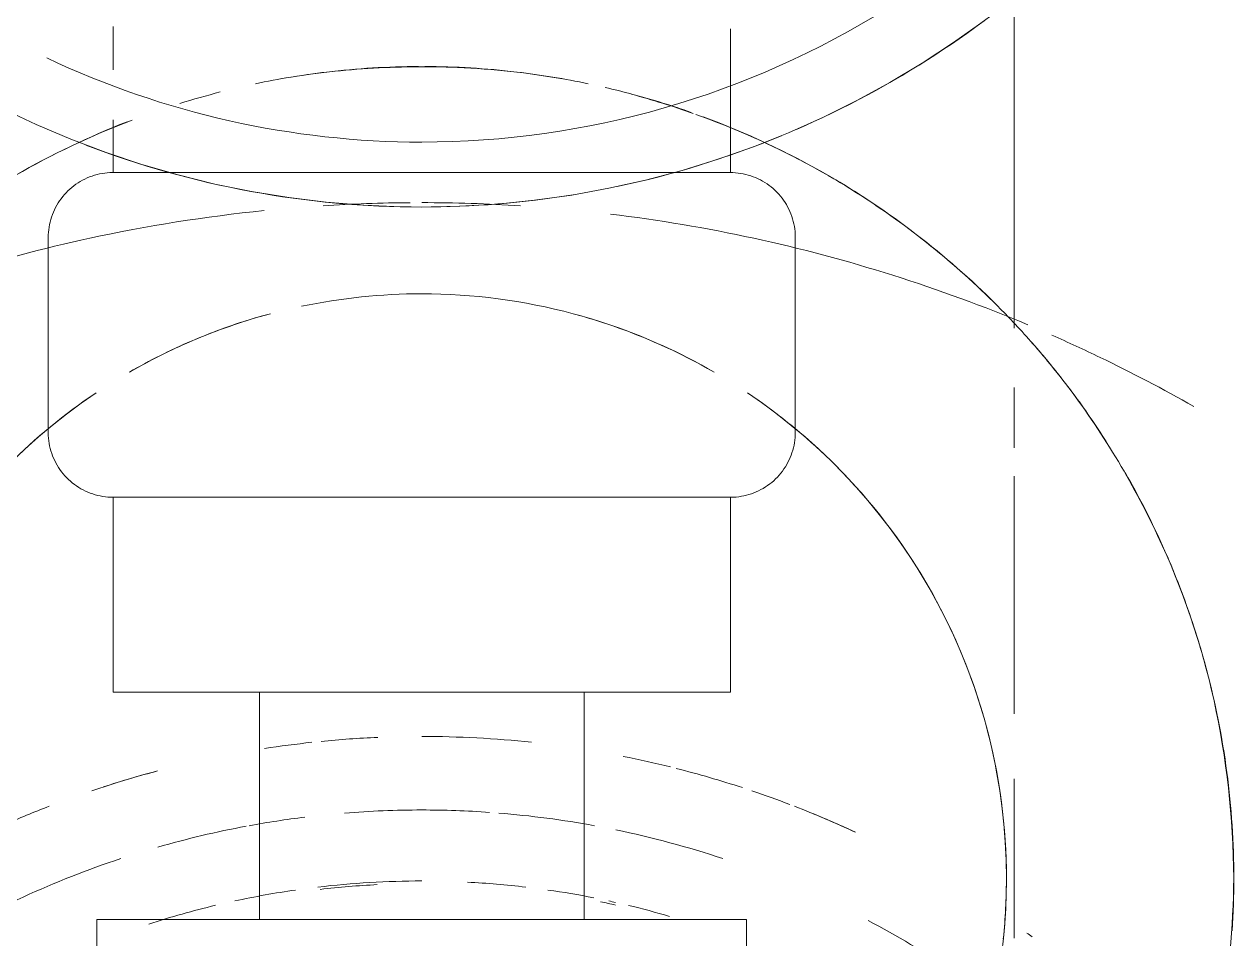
# Model space of a CAD drawing. Header units: millimetres. Extents: x -4000 to 187956, y -58990 to 162485.
# Drawn here: x 159581.9 to 159619.14, y 1773.97 to 1802.13 of the extents above; entities that cross this region are included whole.
import ezdxf

# ---------------------------------------------------------------- set-up
doc = ezdxf.new("R2010")
doc.units = ezdxf.units.MM
doc.layers.add('P-SANR-FIXT', color=6, linetype='Continuous', lineweight=9)

# ---------------------------------------------------------------- blocks, each defined once
blk = doc.blocks.new('C307 - C307-V896-FFS - TANG 1')
at = {"layer": 'P-SANR-FIXT', "color": 250}
for p, q in [((-10, 126.437), (-10, 123.937)), ((10, 123.937), (10, 126.437)), ((-10, 123.937), (0, 123.937)), ((-5, 123.937), (-5, 116.937)), ((0, 123.937), (10, 123.937)), ((5, 116.937), (5, 123.937)), ((-9.5, 116.937), (-9.5, 110.937)), ((-9.5, 116.937), (0, 116.937)), ((0, 116.937), (9.5, 116.937)), ((9.5, 110.937), (9.5, 116.937)), ((-9.5, 110.937), (0, 110.937)), ((0, 110.937), (9.5, 110.937)), ((-11.5, 108.937), (-11.5, 102.937)), ((11.5, 102.937), (11.5, 108.937)), ((-9.5, 100.937), (-9.5, 99.096)), ((-9.5, 100.937), (-1.779, 100.937)), ((6.822, 100.937), (9.5, 100.937)), ((9.5, 99.313), (9.5, 100.937))]:
    blk.add_line(p, q, dxfattribs=at)
at = {"layer": 'P-SANR-FIXT', "color": 90}
for p, q in [((-18.24, 124.515), (-18.24, 119.612)), ((-18.24, 117.61), (-18.24, 110.292)), ((-18.24, 109.415), (-18.24, 107.554)), ((0.103, 100.937), (0, 100.937)), ((0.482, 100.937), (0.103, 100.937)), ((1.615, 100.937), (1.239, 100.937)), ((2.724, 100.937), (2.358, 100.937)), ((3.086, 100.937), (2.724, 100.937)), ((3.442, 100.937), (3.086, 100.937)), ((4.72, 100.937), (5.046, 100.937)), ((5.133, 100.937), (4.809, 100.937)), ((5.046, 100.937), (5.364, 100.937)), ((5.448, 100.937), (5.133, 100.937)), ((5.364, 100.937), (5.673, 100.937)), ((5.755, 100.937), (5.448, 100.937)), ((5.673, 100.937), (5.974, 100.937)), ((6.053, 100.937), (5.755, 100.937)), ((5.974, 100.937), (6.264, 100.937)), ((6.341, 100.937), (6.053, 100.937))]:
    blk.add_line(p, q, dxfattribs=at)
at = {"layer": 'P-SANR-FIXT', "color": 253}
for p, q in [((-8.66, 123.937), (-6.292, 123.937)), ((-5, 123.937), (0, 123.937)), ((0, 123.937), (5, 123.937)), ((5.684, 123.937), (8.66, 123.937)), ((-8.227, 116.937), (-6.238, 116.937)), ((-5, 116.937), (0, 116.937)), ((0, 116.937), (5, 116.937)), ((5.646, 116.937), (8.227, 116.937)), ((-8.227, 110.937), (0, 110.937)), ((0, 110.937), (8.227, 110.937)), ((-8.227, 100.937), (-1.779, 100.937)), ((-1.779, 100.937), (0, 100.937)), ((0, 100.937), (6.822, 100.937)), ((6.822, 100.937), (8.227, 100.937)), ((-9.5, 99.096), (-9.5, 96.509)), ((9.5, 96.442), (9.5, 97.779))]:
    blk.add_line(p, q, dxfattribs=at)
at = {"layer": 'P-SANR-FIXT', "color": 254}
for p, q in [((-5.684, 123.937), (0, 123.937)), ((-5, 123.937), (0, 123.937)), ((0, 123.937), (5, 123.937)), ((0, 123.937), (5.684, 123.937)), ((-5.646, 116.937), (0, 116.937)), ((-5, 116.937), (0, 116.937)), ((0, 116.937), (5.646, 116.937)), ((0, 116.937), (5, 116.937)), ((0, 110.937), (0.38, 110.937)), ((-18.24, 105.726), (-18.24, 95.069)), ((-2.988, 100.937), (-3.347, 100.937)), ((-2.625, 100.937), (-2.988, 100.937)), ((-2.258, 100.937), (-2.625, 100.937)), ((-1.887, 100.937), (-2.258, 100.937)), ((-1.514, 100.937), (-1.887, 100.937)), ((-1.779, 100.937), (0, 100.937)), ((-1.137, 100.937), (-1.514, 100.937)), ((-0.759, 100.937), (-1.137, 100.937)), ((-0.38, 100.937), (-0.759, 100.937)), ((0, 100.937), (-0.38, 100.937)), ((0, 100.937), (0.38, 100.937)), ((0, 100.937), (6.822, 100.937)), ((0.38, 100.937), (0.759, 100.937)), ((0.759, 100.937), (1.137, 100.937)), ((1.137, 100.937), (1.514, 100.937)), ((1.514, 100.937), (1.887, 100.937)), ((1.887, 100.937), (2.258, 100.937)), ((2.258, 100.937), (2.625, 100.937)), ((2.625, 100.937), (2.988, 100.937)), ((2.988, 100.937), (3.347, 100.937)), ((3.347, 100.937), (3.699, 100.937)), ((3.699, 100.937), (4.046, 100.937)), ((4.046, 100.937), (4.387, 100.937)), ((4.387, 100.937), (4.72, 100.937)), ((6.619, 100.937), (6.341, 100.937)), ((6.886, 100.937), (6.619, 100.937))]:
    blk.add_line(p, q, dxfattribs=at)
at = {"layer": 'P-SANR-FIXT', "color": 250, "flags": 128}
for points in [[(-11.5, 108.937), (-11.498, 109.017), (-11.494, 109.097), (-11.486, 109.177), (-11.474, 109.256), (-11.46, 109.334), (-11.443, 109.413), (-11.422, 109.49), (-11.398, 109.566), (-11.372, 109.642), (-11.342, 109.716), (-11.31, 109.789), (-11.274, 109.861), (-11.236, 109.931), (-11.195, 110), (-11.151, 110.066), (-11.104, 110.132), (-11.055, 110.195), (-11.004, 110.256), (-10.95, 110.315), (-10.893, 110.372), (-10.835, 110.426), (-10.774, 110.479), (-10.712, 110.528), (-10.647, 110.576), (-10.581, 110.62), (-10.512, 110.662), (-10.443, 110.701), (-10.371, 110.737), (-10.299, 110.771), (-10.225, 110.801), (-10.15, 110.829), (-10.073, 110.853), (-9.996, 110.875), (-9.918, 110.893), (-9.84, 110.908), (-9.761, 110.92), (-9.681, 110.929), (-9.602, 110.935), (-9.522, 110.937), (-9.5, 110.937)], [(-9.5, 110.937), (-9.492, 110.937), (-9.47, 110.937), (-9.432, 110.937), (-9.379, 110.937), (-9.311, 110.937), (-9.228, 110.937), (-9.13, 110.937), (-9.018, 110.937), (-8.891, 110.937), (-8.75, 110.937), (-8.595, 110.937), (-8.426, 110.937), (-8.244, 110.937), (-8.049, 110.937), (-7.841, 110.937), (-7.62, 110.937), (-7.387, 110.937)], [(0, 110.937), (-0.38, 110.937), (-0.759, 110.937), (-1.137, 110.937), (-1.514, 110.937), (-1.887, 110.937), (-2.258, 110.937), (-2.625, 110.937), (-2.988, 110.937), (-3.347, 110.937), (-3.699, 110.937), (-4.046, 110.937), (-4.387, 110.937), (-4.72, 110.937), (-5.046, 110.937), (-5.364, 110.937), (-5.673, 110.937), (-5.974, 110.937), (-6.264, 110.937), (-6.545, 110.937), (-6.815, 110.937), (-7.074, 110.937), (-7.322, 110.937), (-7.558, 110.937), (-7.782, 110.937), (-7.994, 110.937), (-8.193, 110.937), (-8.379, 110.937), (-8.551, 110.937), (-8.71, 110.937), (-8.854, 110.937), (-8.985, 110.937), (-9.101, 110.937), (-9.203, 110.937), (-9.29, 110.937), (-9.362, 110.937), (-9.419, 110.937), (-9.461, 110.937), (-9.488, 110.937), (-9.499, 110.937)], [(9.5, 110.937), (9.492, 110.937), (9.47, 110.937), (9.432, 110.937), (9.379, 110.937), (9.311, 110.937), (9.228, 110.937), (9.13, 110.937), (9.018, 110.937), (8.891, 110.937), (8.75, 110.937), (8.595, 110.937), (8.426, 110.937), (8.244, 110.937), (8.049, 110.937), (7.841, 110.937), (7.62, 110.937), (7.387, 110.937), (7.142, 110.937), (6.886, 110.937), (6.619, 110.937), (6.341, 110.937), (6.053, 110.937), (5.755, 110.937), (5.448, 110.937), (5.133, 110.937), (4.809, 110.937), (4.478, 110.937), (4.139, 110.937), (3.794, 110.937), (3.442, 110.937), (3.086, 110.937), (2.724, 110.937), (2.358, 110.937), (1.988, 110.937), (1.615, 110.937), (1.239, 110.937), (0.861, 110.937), (0.482, 110.937), (0.103, 110.937), (0, 110.937)], [(7.322, 110.937), (7.558, 110.937), (7.782, 110.937), (7.994, 110.937), (8.193, 110.937), (8.379, 110.937), (8.551, 110.937), (8.71, 110.937), (8.854, 110.937), (8.985, 110.937), (9.101, 110.937), (9.203, 110.937), (9.29, 110.937), (9.362, 110.937), (9.419, 110.937), (9.461, 110.937), (9.488, 110.937), (9.499, 110.937)], [(9.5, 110.937), (9.58, 110.936), (9.66, 110.931), (9.739, 110.923), (9.819, 110.912), (9.897, 110.897), (9.975, 110.88), (10.053, 110.859), (10.129, 110.836), (10.205, 110.809), (10.279, 110.779), (10.352, 110.747), (10.424, 110.711), (10.494, 110.673), (10.562, 110.632), (10.629, 110.588), (10.694, 110.541), (10.758, 110.492), (10.819, 110.441), (10.878, 110.387), (10.935, 110.331), (10.989, 110.272), (11.041, 110.211), (11.091, 110.149), (11.138, 110.084), (11.183, 110.018), (11.225, 109.95), (11.264, 109.88), (11.3, 109.808), (11.334, 109.736), (11.364, 109.662), (11.392, 109.587), (11.416, 109.511), (11.437, 109.433), (11.456, 109.356), (11.471, 109.277), (11.483, 109.198), (11.492, 109.118), (11.497, 109.039), (11.5, 108.959), (11.5, 108.937)], [(-9.5, 100.937), (-9.58, 100.939), (-9.66, 100.944), (-9.739, 100.952), (-9.819, 100.963), (-9.897, 100.977), (-9.975, 100.994), (-10.053, 101.015), (-10.129, 101.039), (-10.205, 101.065), (-10.279, 101.095), (-10.352, 101.128), (-10.424, 101.163), (-10.494, 101.201), (-10.562, 101.243), (-10.629, 101.286), (-10.694, 101.333), (-10.758, 101.382), (-10.819, 101.434), (-10.878, 101.487), (-10.935, 101.544), (-10.989, 101.602), (-11.041, 101.663), (-11.091, 101.725), (-11.138, 101.79), (-11.183, 101.857), (-11.225, 101.925), (-11.264, 101.994), (-11.3, 102.066), (-11.334, 102.138), (-11.364, 102.212), (-11.392, 102.288), (-11.416, 102.364), (-11.437, 102.441), (-11.456, 102.519), (-11.471, 102.597), (-11.483, 102.676), (-11.492, 102.756), (-11.497, 102.836), (-11.5, 102.916), (-11.5, 102.937)], [(11.5, 102.937), (11.498, 102.857), (11.494, 102.777), (11.486, 102.698), (11.474, 102.618), (11.46, 102.54), (11.443, 102.462), (11.422, 102.384), (11.398, 102.308), (11.372, 102.233), (11.342, 102.158), (11.31, 102.085), (11.274, 102.014), (11.236, 101.943), (11.195, 101.875), (11.151, 101.808), (11.104, 101.743), (11.055, 101.68), (11.004, 101.618), (10.95, 101.559), (10.893, 101.502), (10.835, 101.448), (10.774, 101.396), (10.712, 101.346), (10.647, 101.299), (10.581, 101.254), (10.512, 101.212), (10.443, 101.173), (10.371, 101.137), (10.299, 101.104), (10.225, 101.073), (10.15, 101.046), (10.073, 101.021), (9.996, 101), (9.918, 100.981), (9.84, 100.966), (9.761, 100.954), (9.681, 100.945), (9.602, 100.94), (9.522, 100.937), (9.5, 100.937)], [(0, 102), (-1.16, 101.977), (-2.318, 101.907), (-3.472, 101.791), (-4.62, 101.63), (-5.761, 101.422), (-6.893, 101.169), (-8.014, 100.871), (-9.122, 100.528), (-10.216, 100.141), (-11.293, 99.711), (-12.352, 99.238), (-13.392, 98.723), (-14.41, 98.167), (-15.404, 97.57), (-16.375, 96.935), (-17.319, 96.261)], [(17.817, 95.881), (16.888, 96.576), (15.931, 97.232), (14.95, 97.85), (13.944, 98.428), (12.916, 98.965), (11.867, 99.461), (10.8, 99.914), (9.715, 100.324), (8.614, 100.691), (7.5, 101.013), (6.374, 101.291), (5.237, 101.523), (4.092, 101.71), (2.941, 101.85), (1.785, 101.945), (0.626, 101.993), (0, 102)], [(-9.5, 100.937), (-9.492, 100.937), (-9.47, 100.937), (-9.432, 100.937), (-9.379, 100.937), (-9.311, 100.937), (-9.228, 100.937), (-9.13, 100.937), (-9.018, 100.937), (-8.891, 100.937), (-8.75, 100.937), (-8.595, 100.937), (-8.426, 100.937), (-8.244, 100.937), (-8.049, 100.937), (-7.841, 100.937), (-7.62, 100.937), (-7.387, 100.937), (-7.142, 100.937), (-6.886, 100.937), (-6.619, 100.937), (-6.341, 100.937), (-6.053, 100.937), (-5.755, 100.937), (-5.448, 100.937), (-5.133, 100.937), (-4.809, 100.937), (-4.478, 100.937), (-4.139, 100.937), (-3.794, 100.937), (-3.442, 100.937)], [(-7.322, 100.937), (-7.558, 100.937), (-7.782, 100.937), (-7.994, 100.937), (-8.193, 100.937), (-8.379, 100.937), (-8.551, 100.937), (-8.71, 100.937), (-8.854, 100.937), (-8.985, 100.937), (-9.101, 100.937), (-9.203, 100.937), (-9.29, 100.937), (-9.362, 100.937), (-9.419, 100.937), (-9.461, 100.937), (-9.488, 100.937), (-9.499, 100.937)], [(6.815, 100.937), (7.074, 100.937), (7.322, 100.937), (7.558, 100.937), (7.782, 100.937), (7.994, 100.937), (8.193, 100.937), (8.379, 100.937), (8.551, 100.937), (8.71, 100.937), (8.854, 100.937), (8.985, 100.937), (9.101, 100.937), (9.203, 100.937), (9.29, 100.937), (9.362, 100.937), (9.419, 100.937), (9.461, 100.937), (9.488, 100.937), (9.499, 100.937)], [(9.5, 100.937), (9.492, 100.937), (9.47, 100.937), (9.432, 100.937), (9.379, 100.937), (9.311, 100.937), (9.228, 100.937), (9.13, 100.937), (9.018, 100.937), (8.891, 100.937), (8.75, 100.937), (8.595, 100.937), (8.426, 100.937), (8.244, 100.937), (8.049, 100.937), (7.841, 100.937), (7.62, 100.937), (7.387, 100.937)]]:
    blk.add_lwpolyline(points, dxfattribs=at)
at = {"layer": 'P-SANR-FIXT', "color": 253, "flags": 128}
for points in [[(-7.387, 110.937), (-7.142, 110.937), (-6.886, 110.937), (-6.619, 110.937), (-6.341, 110.937), (-6.053, 110.937), (-5.755, 110.937), (-5.448, 110.937), (-5.133, 110.937), (-4.809, 110.937), (-4.478, 110.937), (-4.139, 110.937), (-3.794, 110.937), (-3.442, 110.937), (-3.086, 110.937), (-2.724, 110.937), (-2.358, 110.937), (-1.988, 110.937), (-1.615, 110.937), (-1.239, 110.937), (-0.861, 110.937), (-0.482, 110.937), (-0.103, 110.937), (0, 110.937)], [(0.38, 110.937), (0.759, 110.937), (1.137, 110.937), (1.514, 110.937), (1.887, 110.937), (2.258, 110.937), (2.625, 110.937), (2.988, 110.937), (3.347, 110.937), (3.699, 110.937), (4.046, 110.937), (4.387, 110.937), (4.72, 110.937), (5.046, 110.937), (5.364, 110.937), (5.673, 110.937), (5.974, 110.937), (6.264, 110.937), (6.545, 110.937), (6.815, 110.937), (7.074, 110.937), (7.322, 110.937)], [(-3.347, 100.937), (-3.699, 100.937), (-4.046, 100.937), (-4.387, 100.937), (-4.72, 100.937), (-5.046, 100.937), (-5.364, 100.937), (-5.673, 100.937), (-5.974, 100.937), (-6.264, 100.937), (-6.545, 100.937), (-6.815, 100.937), (-7.074, 100.937), (-7.322, 100.937)], [(-3.442, 100.937), (-3.086, 100.937), (-2.724, 100.937), (-2.358, 100.937), (-1.988, 100.937), (-1.615, 100.937), (-1.239, 100.937), (-0.861, 100.937), (-0.482, 100.937), (-0.103, 100.937), (0, 100.937)], [(6.264, 100.937), (6.545, 100.937), (6.815, 100.937)], [(7.387, 100.937), (7.142, 100.937), (6.886, 100.937)]]:
    blk.add_lwpolyline(points, dxfattribs=at)
at = {"layer": 'P-SANR-FIXT', "color": 90, "flags": 128}
for points in [[(1.239, 100.937), (0.861, 100.937), (0.482, 100.937)], [(2.358, 100.937), (1.988, 100.937), (1.615, 100.937)], [(4.139, 100.937), (3.794, 100.937), (3.442, 100.937)], [(4.809, 100.937), (4.478, 100.937), (4.139, 100.937)]]:
    blk.add_lwpolyline(points, dxfattribs=at)
at = {"layer": 'P-SANR-FIXT', "color": 250}
for centre, radius, start, end in [((0, 122.671), 18, 0, 180), ((0, 122.671), 18, 180, 236.1401), ((0, 122.671), 18, 303.8599, 360), ((0, 73), 29, 90, 99.2562), ((0, 73), 29, 123.073, 132.2117)]:
    blk.add_arc(centre, radius, start, end, dxfattribs=at)
at = {"layer": 'P-SANR-FIXT', "color": 90}
for centre, radius, start, end in [((0, 150), 29.434, 236.3322, 242.164), ((0, 150), 31.698, 233.6375, 234), ((0, 150), 31.698, 233.6375, 234), ((0, 150), 29.434, 288.3532, 300.9369), ((0, 150), 27.248, 283.4723, 287.9599), ((0, 150), 27.248, 253.74, 256.5008), ((0, 150), 27.17, 257.313, 258.3092), ((0, 150), 27.248, 257.3493, 257.8026), ((0, 150), 27.248, 258.7895, 261.8022), ((0, 150), 27.248, 278.1978, 282.1974), ((0, 150), 27.248, 263.2483, 267.043), ((0, 150), 27.248, 270, 276.7517), ((0, 150), 27.17, 272.8921, 276.6036), ((0, 150), 29.434, 251.6468, 258.2889), ((0, 150), 29.434, 280.5794, 286.0239), ((0, 150), 31.698, 245.0797, 248.777), ((0, 150), 31.698, 245.0797, 247.6635), ((0, 150), 29.434, 259.5959, 265.3667), ((0, 150), 29.434, 277.0238, 280.4041), ((0, 150), 29.434, 270, 274.6333), ((0, 150), 31.698, 291.223, 293.9243), ((0, 150), 31.698, 291.223, 293.9243), ((0, 150), 31.698, 249.0471, 251.2967), ((0, 150), 31.698, 249.0471, 251.2967), ((0, 150), 29.434, 265.9334, 270), ((0, 150), 31.698, 284.87, 288.6902), ((0, 150), 31.698, 251.8571, 255.6857), ((0, 150), 31.698, 251.8571, 255.6857), ((0, 150), 31.698, 284.87, 288), ((0, 150), 31.698, 256.0128, 258.7124), ((0, 150), 31.698, 256.0128, 258.7124), ((0, 150), 31.698, 263.8742, 270), ((0, 150), 31.698, 263.8742, 270), ((0, 150), 31.698, 272.4528, 275.6116), ((0, 150), 31.698, 272.4528, 275.6116), ((0, 150), 31.698, 276.1258, 278.787), ((0, 150), 31.698, 276.1258, 278.787), ((0, 122.671), 18, 240, 255), ((0, 122.671), 18, 285, 300), ((0, 122.671), 18, 255, 270), ((0, 122.671), 18, 270, 281.8578), ((0, 150), 48.136, 257.7382, 263.0707), ((0, 150), 48.136, 275.7909, 282.2618), ((0, 150), 48.136, 266.3812, 270), ((0, 150), 48.136, 270.4214, 273.6188), ((0, 122.671), 25, 250.6296, 254.8314), ((0, 122.671), 25, 255, 256.9528), ((0, 122.671), 25, 258.1747, 263.2521), ((0, 122.671), 25, 276.7479, 281.8253), ((0, 122.671), 25, 263.2928, 269.7855), ((0, 122.671), 25, 270.2284, 276.7203)]:
    blk.add_arc(centre, radius, start, end, dxfattribs=at)
at = {"layer": 'P-SANR-FIXT', "color": 254}
for centre, radius, start, end in [((0, 122.671), 18, 174.0619, 180), ((0, 122.671), 25, 176.303, 180), ((0, 122.671), 25, 180, 195), ((0, 122.671), 18, 180, 195), ((0, 122.671), 18, 196.3883, 210), ((0, 122.671), 25, 195, 198.0468), ((0, 122.671), 18, 210, 225), ((0, 122.671), 25, 203.344, 210), ((0, 122.671), 18, 303.8599, 315), ((0, 122.671), 18, 226.3924, 236.1401), ((0, 122.671), 25, 212.5466, 216.7035), ((0, 150), 48.136, 240.4141, 244.2857), ((0, 150), 48.136, 244.2857, 246.2296), ((0, 122.671), 18, 285, 293.2239), ((0, 150), 48.136, 247.1987, 257.7382), ((0, 122.671), 18, 251.6506, 255), ((0, 150), 48.136, 282.2618, 292.8013), ((0, 122.671), 18, 255, 270), ((0, 122.671), 18, 270, 281.8578), ((0, 122.671), 25, 225, 239.963), ((0, 122.671), 25, 240, 249.7241), ((0, 122.671), 25, 291.2776, 300)]:
    blk.add_arc(centre, radius, start, end, dxfattribs=at)
at = {"layer": 'P-SANR-FIXT', "color": 253}
for centre, radius, start, end in [((0, 122.671), 25, 198.0468, 203.344), ((0, 122.671), 25, 216.7035, 221.3008), ((0, 122.671), 18, 240, 251.6506), ((0, 122.671), 18, 293.2239, 300), ((0, 73), 29, 69.0995, 90), ((0, 73), 29, 101.9666, 112.4496), ((0, 73), 27, 90, 122.1047), ((0, 73), 27, 64.6903, 90), ((0, 73), 29, 113.4386, 123.073)]:
    blk.add_arc(centre, radius, start, end, dxfattribs=at)
at = {"layer": 'P-SANR-FIXT', "color": 250}
for points, knots in [([(-25, 122.671), (-24.982, 124.186), (-24.709, 127.134), (-23.619, 131.258), (-21.738, 135.245), (-19.247, 138.834), (-16.146, 141.906), (-12.581, 144.43), (-8.605, 146.261), (-4.887, 147.281), (-1.666, 147.657), (2.049, 147.697), (6.482, 147.019), (10.842, 145.322), (13.902, 143.506), (16.105, 141.846), (18.119, 139.964), (20.433, 137.268), (23.822, 131.682), (24.954, 126.459), (25, 122.671)], [0, 0, 0, 0, 0.055556, 0.111111, 0.166667, 0.222222, 0.277778, 0.333333, 0.388889, 0.444444, 0.479167, 0.513889, 0.583333, 0.652778, 0.6875, 0.722222, 0.756944, 0.791667, 0.861111, 1, 1, 1, 1]), ([(-19.144, 106.593), (-19.374, 106.867), (-20.717, 108.545), (-23.824, 113.66), (-24.956, 118.884), (-25, 122.671)], [0.7777778, 0.7777778, 0.7777778, 0.7777778, 0.7916667, 0.8611111, 1, 1, 1, 1])]:
    blk.add_open_spline(points, degree=3, knots=knots, dxfattribs=at)
at = {"layer": 'P-SANR-FIXT', "color": 253}
for points, knots in [([(-8.437, 99.146), (-9.516, 99.534), (-11.416, 100.361), (-13.9, 101.834), (-16.1, 103.49), (-17.844, 105.119), (-18.799, 106.182), (-19.144, 106.593)], [0.6094781, 0.6094781, 0.6094781, 0.6094781, 0.6527778, 0.6875, 0.7222222, 0.7569444, 0.7777778, 0.7777778, 0.7777778, 0.7777778]), ([(19.152, 106.603), (18.221, 105.493), (16.151, 103.441), (12.686, 100.986), (10.164, 99.799), (8.921, 99.326)], [0.2222222, 0.2222222, 0.2222222, 0.2222222, 0.2777778, 0.3333333, 0.3840382, 0.3840382, 0.3840382, 0.3840382])]:
    blk.add_open_spline(points, degree=3, knots=knots, dxfattribs=at)
at = {"layer": 'P-SANR-FIXT', "color": 90}
for points in [[(-6.462, 98.526), (-7.096, 98.697), (-7.729, 98.895), (-8.353, 99.116)], [(7.445, 98.813), (7.035, 98.684), (6.621, 98.565), (6.205, 98.457)]]:
    blk.add_open_spline(points, degree=3, dxfattribs=at)
blk.add_open_spline([(4.353, 98.053), (3.462, 97.895), (1.673, 97.686), (-1.299, 97.653), (-3.275, 97.865), (-4.341, 98.053)], degree=3, knots=[0.4444444, 0.4444444, 0.4444444, 0.4444444, 0.4791667, 0.5138889, 0.5555556, 0.5555556, 0.5555556, 0.5555556], dxfattribs=at)
blk = doc.blocks.new('C307 - C307-V949-FFS - TANG 1')
at = {"layer": 'P-SANR-FIXT', "color": 250}
for p, q in [((-10, 126.437), (-10, 123.937)), ((10, 123.937), (10, 126.437)), ((-10, 123.937), (0, 123.937)), ((-5, 123.937), (-5, 116.937)), ((0, 123.937), (10, 123.937)), ((5, 116.937), (5, 123.937)), ((-9.5, 116.937), (-9.5, 110.937)), ((-9.5, 116.937), (0, 116.937)), ((0, 116.937), (9.5, 116.937)), ((9.5, 110.937), (9.5, 116.937)), ((-9.5, 110.937), (0, 110.937)), ((0, 110.937), (9.5, 110.937)), ((-11.5, 108.937), (-11.5, 102.937)), ((11.5, 102.937), (11.5, 108.937)), ((-9.5, 100.937), (-9.5, 99.096)), ((-9.5, 100.937), (-1.779, 100.937)), ((6.822, 100.937), (9.5, 100.937)), ((9.5, 99.313), (9.5, 100.937))]:
    blk.add_line(p, q, dxfattribs=at)
at = {"layer": 'P-SANR-FIXT', "color": 90}
for p, q in [((-18.24, 124.515), (-18.24, 119.612)), ((-18.24, 117.61), (-18.24, 110.292)), ((-18.24, 109.415), (-18.24, 107.554)), ((0.103, 100.937), (0, 100.937)), ((0.482, 100.937), (0.103, 100.937)), ((0.861, 100.937), (0.482, 100.937)), ((1.239, 100.937), (0.861, 100.937)), ((1.615, 100.937), (1.239, 100.937)), ((1.988, 100.937), (1.615, 100.937)), ((2.358, 100.937), (1.988, 100.937)), ((2.724, 100.937), (2.358, 100.937)), ((3.086, 100.937), (2.724, 100.937)), ((3.442, 100.937), (3.086, 100.937)), ((3.794, 100.937), (3.442, 100.937)), ((4.139, 100.937), (3.794, 100.937)), ((4.478, 100.937), (4.139, 100.937)), ((4.809, 100.937), (4.478, 100.937)), ((4.72, 100.937), (5.046, 100.937)), ((5.133, 100.937), (4.809, 100.937)), ((5.046, 100.937), (5.364, 100.937)), ((5.448, 100.937), (5.133, 100.937)), ((5.364, 100.937), (5.673, 100.937)), ((5.755, 100.937), (5.448, 100.937)), ((5.673, 100.937), (5.974, 100.937)), ((5.974, 100.937), (6.264, 100.937))]:
    blk.add_line(p, q, dxfattribs=at)
at = {"layer": 'P-SANR-FIXT', "color": 253}
for p, q in [((-8.66, 123.937), (-6.292, 123.937)), ((-5, 123.937), (0, 123.937)), ((0, 123.937), (5, 123.937)), ((5.684, 123.937), (8.66, 123.937)), ((-8.227, 116.937), (-6.238, 116.937)), ((-5, 116.937), (0, 116.937)), ((0, 116.937), (5, 116.937)), ((5.646, 116.937), (8.227, 116.937)), ((-8.227, 110.937), (0, 110.937)), ((0, 110.937), (8.227, 110.937)), ((-8.227, 100.937), (-1.779, 100.937)), ((-1.779, 100.937), (0, 100.937)), ((0, 100.937), (6.822, 100.937)), ((6.822, 100.937), (8.227, 100.937)), ((-9.5, 99.096), (-9.5, 96.509)), ((9.5, 96.442), (9.5, 97.779))]:
    blk.add_line(p, q, dxfattribs=at)
at = {"layer": 'P-SANR-FIXT', "color": 254}
for p, q in [((-5.684, 123.937), (0, 123.937)), ((-5, 123.937), (0, 123.937)), ((0, 123.937), (5, 123.937)), ((0, 123.937), (5.684, 123.937)), ((-5.646, 116.937), (0, 116.937)), ((-5, 116.937), (0, 116.937)), ((0, 116.937), (5.646, 116.937)), ((0, 116.937), (5, 116.937)), ((0, 110.937), (0.38, 110.937)), ((-18.24, 105.726), (-18.24, 95.069)), ((-2.988, 100.937), (-3.347, 100.937)), ((-2.625, 100.937), (-2.988, 100.937)), ((-2.258, 100.937), (-2.625, 100.937)), ((-1.887, 100.937), (-2.258, 100.937)), ((-1.514, 100.937), (-1.887, 100.937)), ((-1.779, 100.937), (0, 100.937)), ((-1.137, 100.937), (-1.514, 100.937)), ((-0.759, 100.937), (-1.137, 100.937)), ((-0.38, 100.937), (-0.759, 100.937)), ((0, 100.937), (-0.38, 100.937)), ((0, 100.937), (0.38, 100.937)), ((0, 100.937), (6.822, 100.937)), ((0.38, 100.937), (0.759, 100.937)), ((0.759, 100.937), (1.137, 100.937)), ((1.137, 100.937), (1.514, 100.937)), ((1.514, 100.937), (1.887, 100.937)), ((1.887, 100.937), (2.258, 100.937)), ((2.258, 100.937), (2.625, 100.937)), ((2.625, 100.937), (2.988, 100.937)), ((2.988, 100.937), (3.347, 100.937)), ((3.347, 100.937), (3.699, 100.937)), ((3.699, 100.937), (4.046, 100.937)), ((4.046, 100.937), (4.387, 100.937)), ((4.387, 100.937), (4.72, 100.937)), ((6.619, 100.937), (6.341, 100.937)), ((6.886, 100.937), (6.619, 100.937))]:
    blk.add_line(p, q, dxfattribs=at)
at = {"layer": 'P-SANR-FIXT', "color": 250, "flags": 128}
for points in [[(-11.5, 108.937), (-11.498, 109.017), (-11.494, 109.097), (-11.486, 109.177), (-11.474, 109.256), (-11.46, 109.334), (-11.443, 109.413), (-11.422, 109.49), (-11.398, 109.566), (-11.372, 109.642), (-11.342, 109.716), (-11.31, 109.789), (-11.274, 109.861), (-11.236, 109.931), (-11.195, 110), (-11.151, 110.066), (-11.104, 110.132), (-11.055, 110.195), (-11.004, 110.256), (-10.95, 110.315), (-10.893, 110.372), (-10.835, 110.426), (-10.774, 110.479), (-10.712, 110.528), (-10.647, 110.576), (-10.581, 110.62), (-10.512, 110.662), (-10.443, 110.701), (-10.371, 110.737), (-10.299, 110.771), (-10.225, 110.801), (-10.15, 110.829), (-10.073, 110.853), (-9.996, 110.875), (-9.918, 110.893), (-9.84, 110.908), (-9.761, 110.92), (-9.681, 110.929), (-9.602, 110.935), (-9.522, 110.937), (-9.5, 110.937)], [(-9.5, 110.937), (-9.492, 110.937), (-9.47, 110.937), (-9.432, 110.937), (-9.379, 110.937), (-9.311, 110.937), (-9.228, 110.937), (-9.13, 110.937), (-9.018, 110.937), (-8.891, 110.937), (-8.75, 110.937), (-8.595, 110.937), (-8.426, 110.937), (-8.244, 110.937), (-8.049, 110.937), (-7.841, 110.937), (-7.62, 110.937), (-7.387, 110.937)], [(0, 110.937), (-0.38, 110.937), (-0.759, 110.937), (-1.137, 110.937), (-1.514, 110.937), (-1.887, 110.937), (-2.258, 110.937), (-2.625, 110.937), (-2.988, 110.937), (-3.347, 110.937), (-3.699, 110.937), (-4.046, 110.937), (-4.387, 110.937), (-4.72, 110.937), (-5.046, 110.937), (-5.364, 110.937), (-5.673, 110.937), (-5.974, 110.937), (-6.264, 110.937), (-6.545, 110.937), (-6.815, 110.937), (-7.074, 110.937), (-7.322, 110.937), (-7.558, 110.937), (-7.782, 110.937), (-7.994, 110.937), (-8.193, 110.937), (-8.379, 110.937), (-8.551, 110.937), (-8.71, 110.937), (-8.854, 110.937), (-8.985, 110.937), (-9.101, 110.937), (-9.203, 110.937), (-9.29, 110.937), (-9.362, 110.937), (-9.419, 110.937), (-9.461, 110.937), (-9.488, 110.937), (-9.499, 110.937)], [(9.5, 110.937), (9.492, 110.937), (9.47, 110.937), (9.432, 110.937), (9.379, 110.937), (9.311, 110.937), (9.228, 110.937), (9.13, 110.937), (9.018, 110.937), (8.891, 110.937), (8.75, 110.937), (8.595, 110.937), (8.426, 110.937), (8.244, 110.937), (8.049, 110.937), (7.841, 110.937), (7.62, 110.937), (7.387, 110.937), (7.142, 110.937), (6.886, 110.937), (6.619, 110.937), (6.341, 110.937), (6.053, 110.937), (5.755, 110.937), (5.448, 110.937), (5.133, 110.937), (4.809, 110.937), (4.478, 110.937), (4.139, 110.937), (3.794, 110.937), (3.442, 110.937), (3.086, 110.937), (2.724, 110.937), (2.358, 110.937), (1.988, 110.937), (1.615, 110.937), (1.239, 110.937), (0.861, 110.937), (0.482, 110.937), (0.103, 110.937), (0, 110.937)], [(7.322, 110.937), (7.558, 110.937), (7.782, 110.937), (7.994, 110.937), (8.193, 110.937), (8.379, 110.937), (8.551, 110.937), (8.71, 110.937), (8.854, 110.937), (8.985, 110.937), (9.101, 110.937), (9.203, 110.937), (9.29, 110.937), (9.362, 110.937), (9.419, 110.937), (9.461, 110.937), (9.488, 110.937), (9.499, 110.937)], [(9.5, 110.937), (9.58, 110.936), (9.66, 110.931), (9.739, 110.923), (9.819, 110.912), (9.897, 110.897), (9.975, 110.88), (10.053, 110.859), (10.129, 110.836), (10.205, 110.809), (10.279, 110.779), (10.352, 110.747), (10.424, 110.711), (10.494, 110.673), (10.562, 110.632), (10.629, 110.588), (10.694, 110.541), (10.758, 110.492), (10.819, 110.441), (10.878, 110.387), (10.935, 110.331), (10.989, 110.272), (11.041, 110.211), (11.091, 110.149), (11.138, 110.084), (11.183, 110.018), (11.225, 109.95), (11.264, 109.88), (11.3, 109.808), (11.334, 109.736), (11.364, 109.662), (11.392, 109.587), (11.416, 109.511), (11.437, 109.433), (11.456, 109.356), (11.471, 109.277), (11.483, 109.198), (11.492, 109.118), (11.497, 109.039), (11.5, 108.959), (11.5, 108.937)], [(-9.5, 100.937), (-9.58, 100.939), (-9.66, 100.944), (-9.739, 100.952), (-9.819, 100.963), (-9.897, 100.977), (-9.975, 100.994), (-10.053, 101.015), (-10.129, 101.039), (-10.205, 101.065), (-10.279, 101.095), (-10.352, 101.128), (-10.424, 101.163), (-10.494, 101.201), (-10.562, 101.243), (-10.629, 101.286), (-10.694, 101.333), (-10.758, 101.382), (-10.819, 101.434), (-10.878, 101.487), (-10.935, 101.544), (-10.989, 101.602), (-11.041, 101.663), (-11.091, 101.725), (-11.138, 101.79), (-11.183, 101.857), (-11.225, 101.925), (-11.264, 101.994), (-11.3, 102.066), (-11.334, 102.138), (-11.364, 102.212), (-11.392, 102.288), (-11.416, 102.364), (-11.437, 102.441), (-11.456, 102.519), (-11.471, 102.597), (-11.483, 102.676), (-11.492, 102.756), (-11.497, 102.836), (-11.5, 102.916), (-11.5, 102.937)], [(11.5, 102.937), (11.498, 102.857), (11.494, 102.777), (11.486, 102.698), (11.474, 102.618), (11.46, 102.54), (11.443, 102.462), (11.422, 102.384), (11.398, 102.308), (11.372, 102.233), (11.342, 102.158), (11.31, 102.085), (11.274, 102.014), (11.236, 101.943), (11.195, 101.875), (11.151, 101.808), (11.104, 101.743), (11.055, 101.68), (11.004, 101.618), (10.95, 101.559), (10.893, 101.502), (10.835, 101.448), (10.774, 101.396), (10.712, 101.346), (10.647, 101.299), (10.581, 101.254), (10.512, 101.212), (10.443, 101.173), (10.371, 101.137), (10.299, 101.104), (10.225, 101.073), (10.15, 101.046), (10.073, 101.021), (9.996, 101), (9.918, 100.981), (9.84, 100.966), (9.761, 100.954), (9.681, 100.945), (9.602, 100.94), (9.522, 100.937), (9.5, 100.937)], [(0, 102), (-1.16, 101.977), (-2.318, 101.907), (-3.472, 101.791), (-4.62, 101.63), (-5.761, 101.422), (-6.893, 101.169), (-8.014, 100.871), (-9.122, 100.528), (-10.216, 100.141), (-11.293, 99.711), (-12.352, 99.238), (-13.392, 98.723), (-14.41, 98.167), (-15.404, 97.57), (-16.375, 96.935), (-17.319, 96.261)], [(17.817, 95.881), (16.888, 96.576), (15.931, 97.232), (14.95, 97.85), (13.944, 98.428), (12.916, 98.965), (11.867, 99.461), (10.8, 99.914), (9.715, 100.324), (8.614, 100.691), (7.5, 101.013), (6.374, 101.291), (5.237, 101.523), (4.092, 101.71), (2.941, 101.85), (1.785, 101.945), (0.626, 101.993), (0, 102)], [(-9.5, 100.937), (-9.492, 100.937), (-9.47, 100.937), (-9.432, 100.937), (-9.379, 100.937), (-9.311, 100.937), (-9.228, 100.937), (-9.13, 100.937), (-9.018, 100.937), (-8.891, 100.937), (-8.75, 100.937), (-8.595, 100.937), (-8.426, 100.937), (-8.244, 100.937), (-8.049, 100.937), (-7.841, 100.937), (-7.62, 100.937), (-7.387, 100.937), (-7.142, 100.937), (-6.886, 100.937), (-6.619, 100.937), (-6.341, 100.937), (-6.053, 100.937), (-5.755, 100.937), (-5.448, 100.937), (-5.133, 100.937), (-4.809, 100.937), (-4.478, 100.937), (-4.139, 100.937), (-3.794, 100.937), (-3.442, 100.937)], [(-7.322, 100.937), (-7.558, 100.937), (-7.782, 100.937), (-7.994, 100.937), (-8.193, 100.937), (-8.379, 100.937), (-8.551, 100.937), (-8.71, 100.937), (-8.854, 100.937), (-8.985, 100.937), (-9.101, 100.937), (-9.203, 100.937), (-9.29, 100.937), (-9.362, 100.937), (-9.419, 100.937), (-9.461, 100.937), (-9.488, 100.937), (-9.499, 100.937)], [(6.815, 100.937), (7.074, 100.937), (7.322, 100.937), (7.558, 100.937), (7.782, 100.937), (7.994, 100.937), (8.193, 100.937), (8.379, 100.937), (8.551, 100.937), (8.71, 100.937), (8.854, 100.937), (8.985, 100.937), (9.101, 100.937), (9.203, 100.937), (9.29, 100.937), (9.362, 100.937), (9.419, 100.937), (9.461, 100.937), (9.488, 100.937), (9.499, 100.937)], [(9.5, 100.937), (9.492, 100.937), (9.47, 100.937), (9.432, 100.937), (9.379, 100.937), (9.311, 100.937), (9.228, 100.937), (9.13, 100.937), (9.018, 100.937), (8.891, 100.937), (8.75, 100.937), (8.595, 100.937), (8.426, 100.937), (8.244, 100.937), (8.049, 100.937), (7.841, 100.937), (7.62, 100.937), (7.387, 100.937)]]:
    blk.add_lwpolyline(points, dxfattribs=at)
at = {"layer": 'P-SANR-FIXT', "color": 253, "flags": 128}
for points in [[(-7.387, 110.937), (-7.142, 110.937), (-6.886, 110.937), (-6.619, 110.937), (-6.341, 110.937), (-6.053, 110.937), (-5.755, 110.937), (-5.448, 110.937), (-5.133, 110.937), (-4.809, 110.937), (-4.478, 110.937), (-4.139, 110.937), (-3.794, 110.937), (-3.442, 110.937), (-3.086, 110.937), (-2.724, 110.937), (-2.358, 110.937), (-1.988, 110.937), (-1.615, 110.937), (-1.239, 110.937), (-0.861, 110.937), (-0.482, 110.937), (-0.103, 110.937), (0, 110.937)], [(0.38, 110.937), (0.759, 110.937), (1.137, 110.937), (1.514, 110.937), (1.887, 110.937), (2.258, 110.937), (2.625, 110.937), (2.988, 110.937), (3.347, 110.937), (3.699, 110.937), (4.046, 110.937), (4.387, 110.937), (4.72, 110.937), (5.046, 110.937), (5.364, 110.937), (5.673, 110.937), (5.974, 110.937), (6.264, 110.937), (6.545, 110.937), (6.815, 110.937), (7.074, 110.937), (7.322, 110.937)], [(-3.347, 100.937), (-3.699, 100.937), (-4.046, 100.937), (-4.387, 100.937), (-4.72, 100.937), (-5.046, 100.937), (-5.364, 100.937), (-5.673, 100.937), (-5.974, 100.937), (-6.264, 100.937), (-6.545, 100.937), (-6.815, 100.937), (-7.074, 100.937), (-7.322, 100.937)], [(-3.442, 100.937), (-3.086, 100.937), (-2.724, 100.937), (-2.358, 100.937), (-1.988, 100.937), (-1.615, 100.937), (-1.239, 100.937), (-0.861, 100.937), (-0.482, 100.937), (-0.103, 100.937), (0, 100.937)], [(6.264, 100.937), (6.545, 100.937), (6.815, 100.937)], [(7.387, 100.937), (7.142, 100.937), (6.886, 100.937)]]:
    blk.add_lwpolyline(points, dxfattribs=at)
at = {"layer": 'P-SANR-FIXT', "color": 90, "flags": 128}
blk.add_lwpolyline([(6.341, 100.937), (6.053, 100.937), (5.755, 100.937)], dxfattribs=at)
at = {"layer": 'P-SANR-FIXT', "color": 250}
for centre, radius, start, end in [((0, 122.671), 18, 0, 180), ((0, 122.671), 18, 180, 236.1401), ((0, 122.671), 18, 303.8599, 360), ((0, 73), 29, 90, 99.2562), ((0, 73), 29, 123.073, 132.2117)]:
    blk.add_arc(centre, radius, start, end, dxfattribs=at)
at = {"layer": 'P-SANR-FIXT', "color": 90}
for centre, radius, start, end in [((0, 150), 29.434, 236.3322, 242.164), ((0, 150), 31.698, 233.6375, 234), ((0, 150), 31.698, 233.6375, 234), ((0, 150), 29.434, 288.3532, 300.9369), ((0, 150), 27.248, 283.4723, 287.9599), ((0, 150), 27.248, 253.74, 256.5008), ((0, 150), 27.17, 257.313, 258.3092), ((0, 150), 27.248, 257.3493, 257.8026), ((0, 150), 27.248, 258.7895, 261.8022), ((0, 150), 27.248, 278.1978, 282.1974), ((0, 150), 27.248, 263.2483, 267.043), ((0, 150), 27.248, 270, 276.7517), ((0, 150), 27.17, 272.8921, 276.6036), ((0, 150), 29.434, 251.6468, 258.2889), ((0, 150), 29.434, 280.5794, 286.0239), ((0, 150), 31.698, 245.0797, 248.777), ((0, 150), 31.698, 245.0797, 247.6635), ((0, 150), 29.434, 259.5959, 265.3667), ((0, 150), 29.434, 277.0238, 280.4041), ((0, 150), 29.434, 270, 274.6333), ((0, 150), 31.698, 291.223, 293.9243), ((0, 150), 31.698, 291.223, 293.9243), ((0, 150), 31.698, 249.0471, 251.2967), ((0, 150), 31.698, 249.0471, 251.2967), ((0, 150), 29.434, 265.9334, 270), ((0, 150), 31.698, 284.87, 288.6902), ((0, 150), 31.698, 251.8571, 255.6857), ((0, 150), 31.698, 251.8571, 255.6857), ((0, 150), 31.698, 284.87, 288), ((0, 150), 31.698, 256.0128, 258.7124), ((0, 150), 31.698, 256.0128, 258.7124), ((0, 150), 31.698, 263.8742, 270), ((0, 150), 31.698, 263.8742, 270), ((0, 150), 31.698, 272.4528, 275.6116), ((0, 150), 31.698, 272.4528, 275.6116), ((0, 150), 31.698, 276.1258, 278.787), ((0, 150), 31.698, 276.1258, 278.787), ((0, 122.671), 18, 240, 255), ((0, 122.671), 18, 285, 300), ((0, 122.671), 18, 255, 270), ((0, 122.671), 18, 270, 281.8578), ((0, 150), 48.136, 257.7382, 263.0707), ((0, 150), 48.136, 275.7909, 282.2618), ((0, 150), 48.136, 266.3812, 270), ((0, 150), 48.136, 270.4214, 273.6188), ((0, 122.671), 25, 250.6296, 254.8314), ((0, 122.671), 25, 255, 256.9528), ((0, 122.671), 25, 258.1747, 263.2521), ((0, 122.671), 25, 276.7479, 281.8253), ((0, 122.671), 25, 263.2928, 269.7855), ((0, 122.671), 25, 270.2284, 276.7203)]:
    blk.add_arc(centre, radius, start, end, dxfattribs=at)
at = {"layer": 'P-SANR-FIXT', "color": 254}
for centre, radius, start, end in [((0, 122.671), 18, 174.0619, 180), ((0, 122.671), 25, 176.303, 180), ((0, 122.671), 25, 180, 195), ((0, 122.671), 18, 180, 195), ((0, 122.671), 18, 196.3883, 210), ((0, 122.671), 25, 195, 198.0468), ((0, 122.671), 18, 210, 225), ((0, 122.671), 25, 203.344, 210), ((0, 122.671), 18, 303.8599, 315), ((0, 122.671), 18, 226.3924, 236.1401), ((0, 122.671), 25, 212.5466, 216.7035), ((0, 150), 48.136, 240.4141, 244.2857), ((0, 150), 48.136, 244.2857, 246.2296), ((0, 122.671), 18, 285, 293.2239), ((0, 150), 48.136, 247.1987, 257.7382), ((0, 122.671), 18, 251.6506, 255), ((0, 150), 48.136, 282.2618, 292.8013), ((0, 122.671), 18, 255, 270), ((0, 122.671), 18, 270, 281.8578), ((0, 122.671), 25, 225, 239.963), ((0, 122.671), 25, 240, 249.7241), ((0, 122.671), 25, 291.2776, 300)]:
    blk.add_arc(centre, radius, start, end, dxfattribs=at)
at = {"layer": 'P-SANR-FIXT', "color": 253}
for centre, radius, start, end in [((0, 122.671), 25, 198.0468, 203.344), ((0, 122.671), 25, 216.7035, 221.3008), ((0, 122.671), 18, 240, 251.6506), ((0, 122.671), 18, 293.2239, 300), ((0, 73), 29, 69.0995, 90), ((0, 73), 29, 101.9666, 112.4496), ((0, 73), 27, 90, 122.1047), ((0, 73), 27, 64.6903, 90), ((0, 73), 29, 113.4386, 123.073)]:
    blk.add_arc(centre, radius, start, end, dxfattribs=at)
at = {"layer": 'P-SANR-FIXT', "color": 250}
for points, knots in [([(-25, 122.671), (-24.982, 124.186), (-24.709, 127.134), (-23.619, 131.258), (-21.738, 135.245), (-19.247, 138.834), (-16.146, 141.906), (-12.581, 144.43), (-8.605, 146.261), (-4.887, 147.281), (-1.666, 147.657), (2.049, 147.697), (6.482, 147.019), (10.842, 145.322), (13.902, 143.506), (16.105, 141.846), (18.119, 139.964), (20.433, 137.268), (23.822, 131.682), (24.954, 126.459), (25, 122.671)], [0, 0, 0, 0, 0.055556, 0.111111, 0.166667, 0.222222, 0.277778, 0.333333, 0.388889, 0.444444, 0.479167, 0.513889, 0.583333, 0.652778, 0.6875, 0.722222, 0.756944, 0.791667, 0.861111, 1, 1, 1, 1]), ([(-19.144, 106.593), (-19.374, 106.867), (-20.717, 108.545), (-23.824, 113.66), (-24.956, 118.884), (-25, 122.671)], [0.7777778, 0.7777778, 0.7777778, 0.7777778, 0.7916667, 0.8611111, 1, 1, 1, 1])]:
    blk.add_open_spline(points, degree=3, knots=knots, dxfattribs=at)
at = {"layer": 'P-SANR-FIXT', "color": 253}
for points, knots in [([(-8.437, 99.146), (-9.516, 99.534), (-11.416, 100.361), (-13.9, 101.834), (-16.1, 103.49), (-17.844, 105.119), (-18.799, 106.182), (-19.144, 106.593)], [0.6094781, 0.6094781, 0.6094781, 0.6094781, 0.6527778, 0.6875, 0.7222222, 0.7569444, 0.7777778, 0.7777778, 0.7777778, 0.7777778]), ([(19.152, 106.603), (18.221, 105.493), (16.151, 103.441), (12.686, 100.986), (10.164, 99.799), (8.921, 99.326)], [0.2222222, 0.2222222, 0.2222222, 0.2222222, 0.2777778, 0.3333333, 0.3840382, 0.3840382, 0.3840382, 0.3840382])]:
    blk.add_open_spline(points, degree=3, knots=knots, dxfattribs=at)
at = {"layer": 'P-SANR-FIXT', "color": 90}
for points in [[(-6.462, 98.526), (-7.096, 98.697), (-7.729, 98.895), (-8.353, 99.116)], [(7.445, 98.813), (7.035, 98.684), (6.621, 98.565), (6.205, 98.457)]]:
    blk.add_open_spline(points, degree=3, dxfattribs=at)
blk.add_open_spline([(4.353, 98.053), (3.462, 97.895), (1.673, 97.686), (-1.299, 97.653), (-3.275, 97.865), (-4.341, 98.053)], degree=3, knots=[0.4444444, 0.4444444, 0.4444444, 0.4444444, 0.4791667, 0.5138889, 0.5555556, 0.5555556, 0.5555556, 0.5555556], dxfattribs=at)
blk = doc.blocks.new('CMF2_NHAXUONG_A_rvt-1-FFS - TANG 1')
at = {"layer": 'P-SANR-FIXT', "color": 250, "lineweight": 9, "rotation": 180}
for name in ['C307 - C307-V896-FFS - TANG 1', 'C307 - C307-V949-FFS - TANG 1']:
    blk.add_blockref(name, (159594.145, 1898.501), dxfattribs=at)

msp = doc.modelspace()

# ---------------------------------------------------------------- block references
at = {"lineweight": 5}
msp.add_blockref('CMF2_NHAXUONG_A_rvt-1-FFS - TANG 1', (0, 0), dxfattribs=at)

doc.saveas('drawing.dxf')
